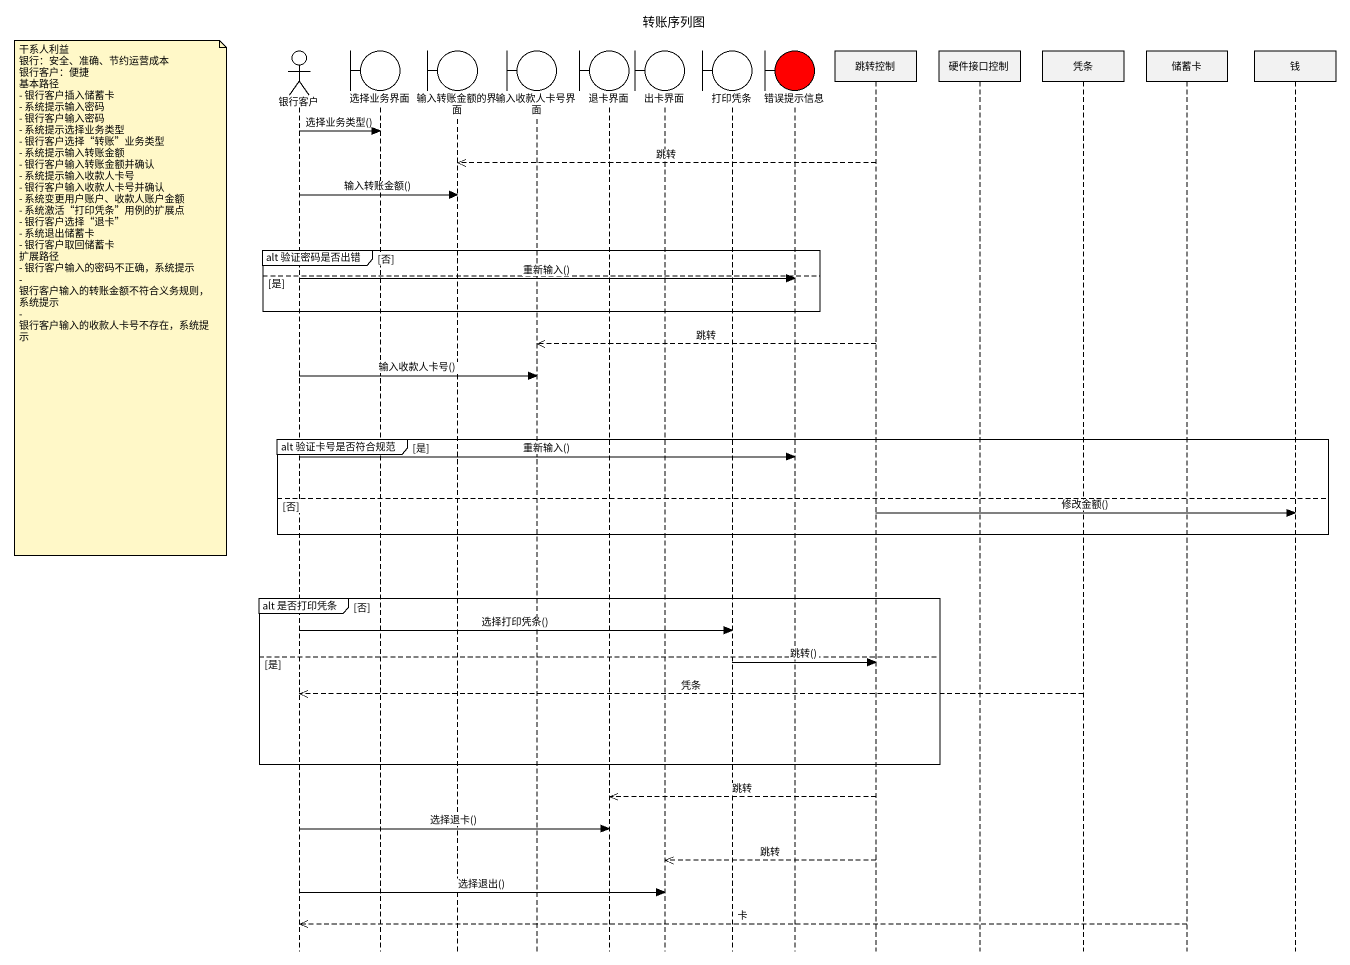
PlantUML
@startuml
title 转账序列图
hide footbox
actor 银行客户
boundary 选择业务界面
boundary 输入转账金额的界面
boundary 输入收款人卡号界面
boundary 退卡界面
boundary 出卡界面
boundary 打印凭条
boundary 错误提示信息 #FF0000
participant 跳转控制
participant 硬件接口控制
participant 凭条
participant 储蓄卡
participant 钱

银行客户 -> 选择业务界面 : 选择业务类型()
跳转控制 -->> 输入转账金额的界面 : 跳转
银行客户 -> 输入转账金额的界面 : 输入转账金额()
group alt 验证密码是否出错 [否]
else 是
  银行客户 -> 错误提示信息 : 重新输入()
  note left of 银行客户
    干系人利益
    银行：安全、准确、节约运营成本
    银行客户：便捷
    基本路径
    - 银行客户插入储蓄卡
    - 系统提示输入密码
    - 银行客户输入密码
    - 系统提示选择业务类型
    - 银行客户选择“转账”业务类型
    - 系统提示输入转账金额
    - 银行客户输入转账金额并确认
    - 系统提示输入收款人卡号
    - 银行客户输入收款人卡号并确认
    - 系统变更用户账户、收款人账户金额
    - 系统激活“打印凭条”用例的扩展点
    - 银行客户选择“退卡”
    - 系统退出储蓄卡
    - 银行客户取回储蓄卡
    扩展路径
    - 银行客户输入的密码不正确，系统提示
    - 银行客户输入的转账金额不符合义务规则，系统提示
    - 银行客户输入的收款人卡号不存在，系统提示
  end note
end
跳转控制 -->> 输入收款人卡号界面 : 跳转
银行客户 -> 输入收款人卡号界面 : 输入收款人卡号()
group alt 验证卡号是否符合规范 [是]
  银行客户 -> 错误提示信息 : 重新输入()
else 否
  跳转控制 -> 钱 : 修改金额()
end
group alt 是否打印凭条 [否]
  银行客户 -> 打印凭条 : 选择打印凭条()
else 是
  打印凭条 -> 跳转控制 : 跳转()
  凭条 -->> 银行客户 : 凭条
end
跳转控制 -->> 退卡界面 : 跳转
银行客户 -> 退卡界面 : 选择退卡()
跳转控制 -->> 出卡界面 : 跳转
银行客户 -> 出卡界面 : 选择退出()
储蓄卡 -->> 银行客户 : 卡
@enduml
